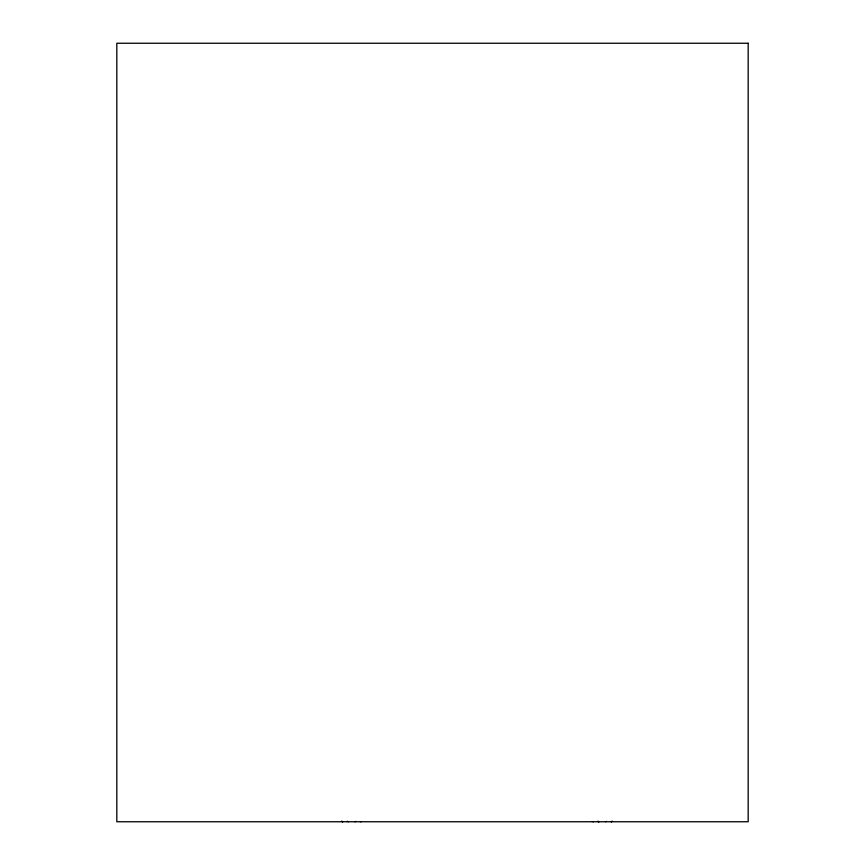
<?xml version="1.0" encoding="UTF-8"?>
<svg xmlns="http://www.w3.org/2000/svg" width="865" height="865" viewBox="0 0 865 865"><rect width="100%" height="100%" fill="white"/><g stroke="black" fill="none" stroke-linecap="round" stroke-linejoin="round"><path stroke-width="1.3" d="M355.991 821.415L354.92 821.75M606.397 821.382L605.532 821.75M612.279 821.307L611.155 821.75M612.042 821.307L611.371 821.718M361.451 821.512L360.446 821.75M342.745 821.75L341.859 821.307M348.368 821.75L347.135 821.296M342.529 821.718L341.621 821.307M598.98 821.75L598.148 821.415M598.721 821.75L597.834 821.328M593.455 821.75L592.438 821.512M748.182 43.25L116.818 43.25L116.818 821.75L748.182 821.75L748.182 43.25"/></g></svg>
